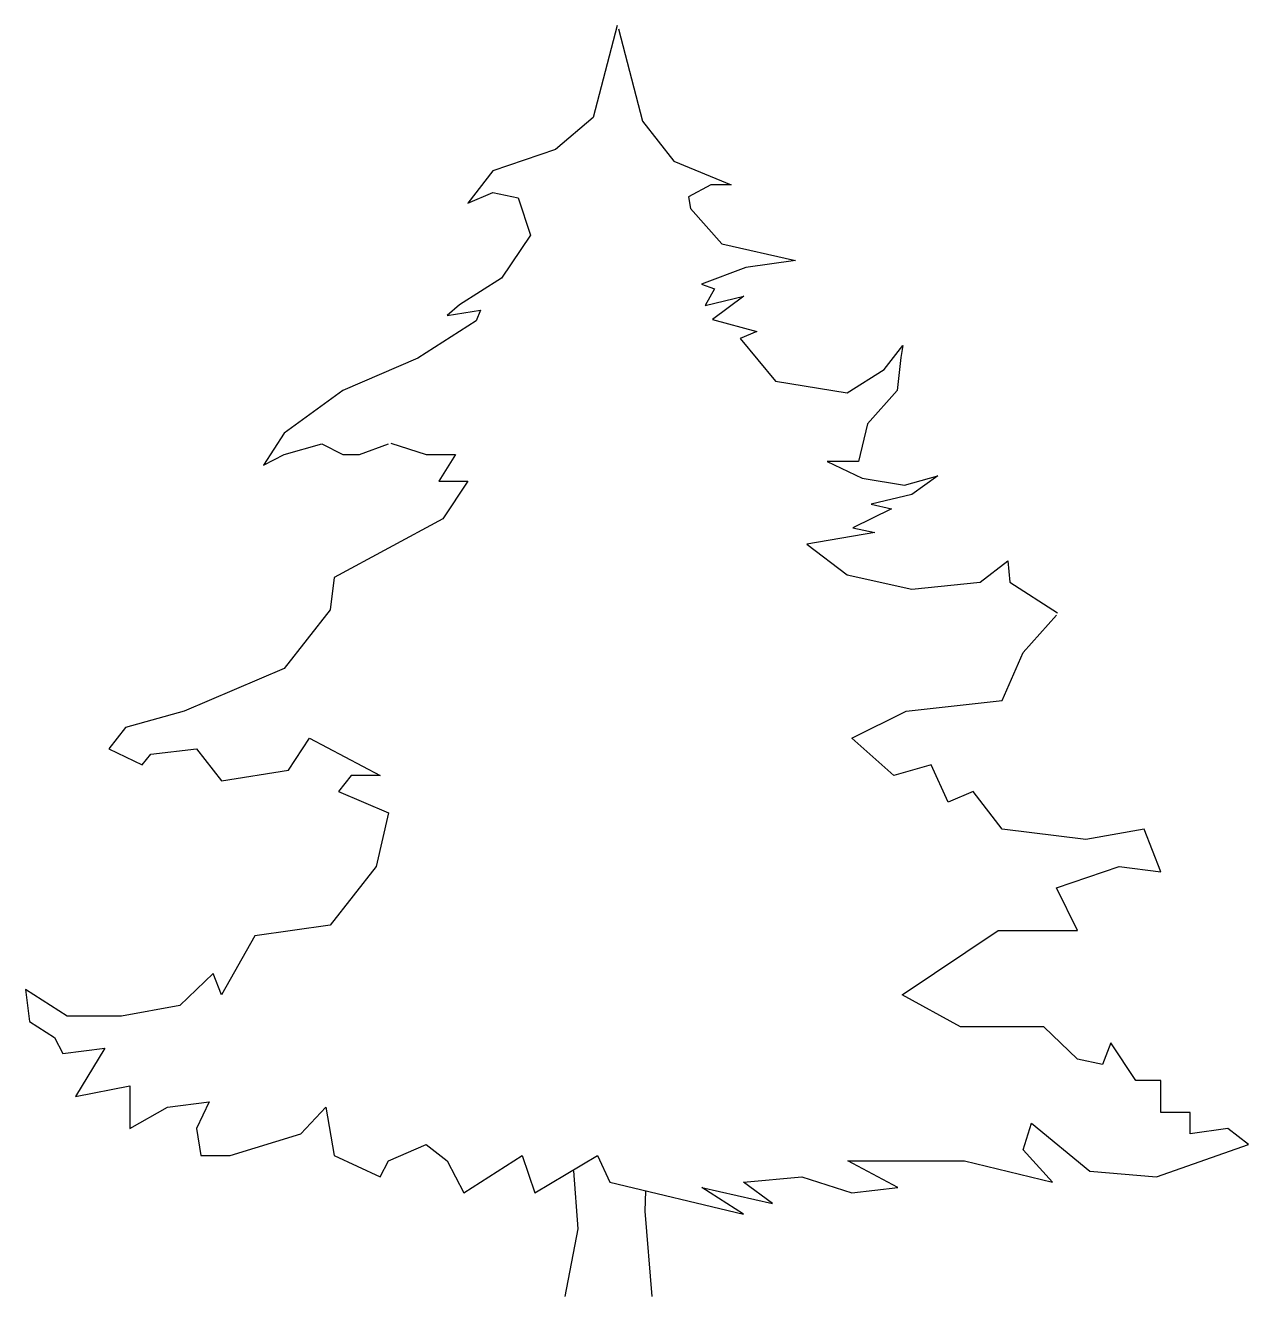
# Model space of a CAD drawing. Header units: feet. Extents: x -5.4 to 6, y 0 to 11.9.
import ezdxf

# ---------------------------------------------------------------- set-up
doc = ezdxf.new("R2010")
doc.units = ezdxf.units.FT
doc.header["$MEASUREMENT"] = 0

msp = doc.modelspace()

# ---------------------------------------------------------------- linework, layer by layer
for points in [[(0.081, 11.863), (-0.143, 11.003), (-0.494, 10.704), (-1.078, 10.504), (-1.312, 10.204), (-1.078, 10.304), (-0.844, 10.254), (-0.727, 9.905), (-1, 9.505), (-1.389, 9.256), (-1.506, 9.156), (-1.195, 9.206), (-1.234, 9.106), (-1.779, 8.757), (-2.48, 8.457), (-3.025, 8.058), (-3.22, 7.758), (-3.025, 7.858), (-2.675, 7.958), (-2.48, 7.858), (-2.324, 7.858), (-2.052, 7.958)], [(0.093, 11.831), (0.317, 10.97), (0.609, 10.595), (1.143, 10.374), (0.954, 10.374), (0.747, 10.264), (0.764, 10.154), (1.057, 9.823), (1.745, 9.668), (1.281, 9.602), (0.867, 9.448), (0.988, 9.404), (0.902, 9.249), (1.263, 9.337), (0.971, 9.117), (1.384, 9.006), (1.229, 8.94), (1.556, 8.543), (2.227, 8.433), (2.572, 8.653), (2.744, 8.874), (2.726, 8.764), (2.692, 8.455), (2.417, 8.146), (2.331, 7.793), (2.038, 7.793), (2.365, 7.638), (2.761, 7.572), (3.071, 7.66), (2.83, 7.484), (2.451, 7.396), (2.64, 7.352), (2.279, 7.175), (2.485, 7.131), (1.849, 7.021), (2.227, 6.734), (2.83, 6.601), (3.466, 6.667), (3.725, 6.866), (3.742, 6.667), (4.189, 6.381)], [(-2.031, 7.963), (-1.701, 7.858), (-1.428, 7.858), (-1.584, 7.608), (-1.312, 7.608), (-1.545, 7.259), (-2.558, 6.71), (-2.597, 6.41), (-3.025, 5.861), (-3.959, 5.462), (-4.505, 5.312), (-4.66, 5.112), (-4.349, 4.963), (-4.271, 5.062), (-3.843, 5.112), (-3.609, 4.813), (-2.986, 4.913), (-2.791, 5.212), (-2.129, 4.863), (-2.402, 4.863), (-2.519, 4.713), (-2.052, 4.513), (-2.168, 4.014), (-2.597, 3.465), (-3.298, 3.365), (-3.609, 2.816), (-3.687, 3.016), (-3.999, 2.716), (-4.544, 2.616), (-5.05, 2.616), (-5.439, 2.866), (-5.4, 2.566), (-5.167, 2.417), (-5.089, 2.267), (-4.699, 2.317), (-4.972, 1.867), (-4.466, 1.967), (-4.466, 1.568), (-4.115, 1.768), (-3.726, 1.818), (-3.843, 1.568), (-3.804, 1.318), (-3.531, 1.318), (-2.869, 1.518), (-2.636, 1.768), (-2.558, 1.318), (-2.129, 1.119), (-2.052, 1.268), (-1.701, 1.418), (-1.506, 1.268), (-1.351, 0.969), (-0.805, 1.318), (-0.689, 0.969), (-0.104, 1.318), (0.012, 1.069), (1.258, 0.769), (0.869, 1.019), (1.531, 0.869), (1.258, 1.069), (1.804, 1.119), (2.271, 0.969), (2.699, 1.019), (2.232, 1.268), (3.322, 1.268), (4.14, 1.069), (3.867, 1.368), (3.945, 1.618), (4.49, 1.169), (5.113, 1.119), (5.97, 1.418), (5.776, 1.568), (5.425, 1.518), (5.425, 1.718), (5.153, 1.718), (5.153, 2.017), (4.919, 2.017), (4.685, 2.367), (4.607, 2.167), (4.374, 2.217), (4.062, 2.516), (3.634, 2.516), (3.283, 2.516), (2.738, 2.816), (3.634, 3.415), (4.374, 3.415), (4.179, 3.814), (4.763, 4.014), (5.153, 3.964), (4.997, 4.363), (4.452, 4.264), (3.673, 4.363), (3.4, 4.713), (3.167, 4.613), (3.011, 4.963), (2.66, 4.863), (2.271, 5.212), (2.777, 5.462), (3.673, 5.562), (3.867, 6.011), (4.179, 6.36)]]:
    msp.add_lwpolyline(points)
at = {"flags": 128}
for points in [[(-0.406, 0), (-0.282, 0.633), (-0.323, 1.175)], [(0.406, 0), (0.342, 0.797), (0.349, 0.986)]]:
    msp.add_lwpolyline(points, dxfattribs=at)

doc.saveas('drawing.dxf')
